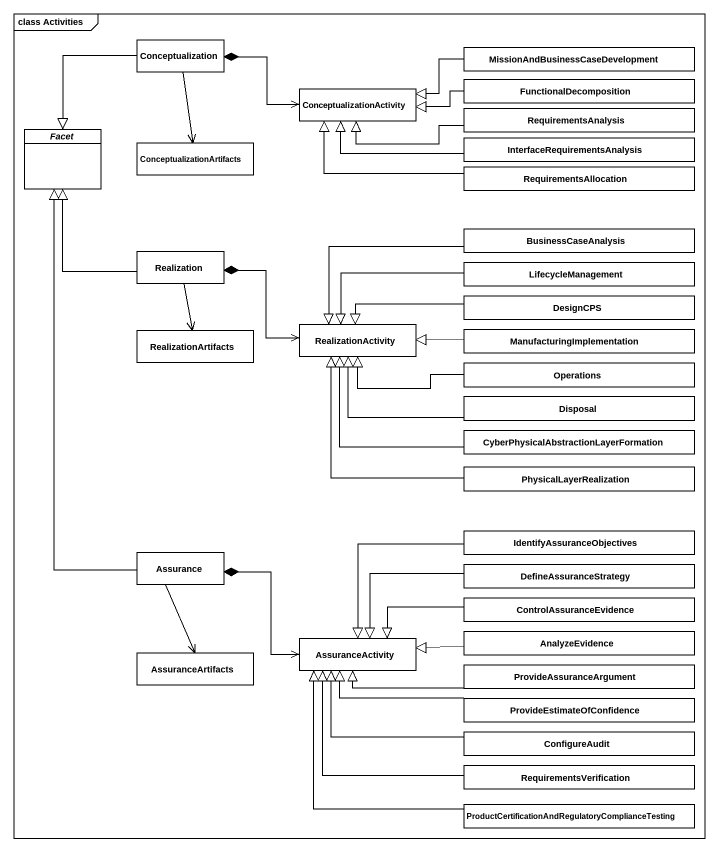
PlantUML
@startuml
mainframe class Activities
hide circle
hide empty members
class Conceptualization
class "MissionAndBusinessCaseDevelopment" as MissionAndBusinessCaseDevelo
class ConceptualizationActivity
class RequirementsAnalysis
class FunctionalDecomposition
abstract class Facet
class ConceptualizationArtifacts
class "InterfaceRequirementsAnalysis" as InterfaceRequirementsAnalysi
class RequirementsAllocation
class BusinessCaseAnalysis
class Realization
class LifecycleManagement
class DesignCPS
class RealizationArtifacts
class RealizationActivity
class ManufacturingImplementation
class Operations
class Disposal
class "CyberPhysicalAbstractionLayerFormation" as CyberPhysicalAbstractionLaye
class PhysicalLayerRealization
class IdentifyAssuranceObjectives
class Assurance
class DefineAssuranceStrategy
class ControlAssuranceEvidence
class AssuranceArtifacts
class AssuranceActivity
class AnalyzeEvidence
class ProvideAssuranceArgument
class ConfigureAudit
class ProvideEstimateOfConfidence
class RequirementsVerification
class "ProductCertificationAndRegulatoryComplianceTesting" as ProductCertificationAndRegul
Conceptualization *-right-> ConceptualizationActivity
Conceptualization --|> Facet
Conceptualization --> ConceptualizationArtifacts
MissionAndBusinessCaseDevelo -left-|> ConceptualizationActivity
RequirementsAnalysis -left-|> ConceptualizationActivity
FunctionalDecomposition -left-|> ConceptualizationActivity
InterfaceRequirementsAnalysi -left-|> ConceptualizationActivity
RequirementsAllocation -left-|> ConceptualizationActivity
BusinessCaseAnalysis -left-|> RealizationActivity
Realization -up-|> Facet
Realization --> RealizationArtifacts
Realization *-right-> RealizationActivity
LifecycleManagement -left-|> RealizationActivity
DesignCPS -left-|> RealizationActivity
ManufacturingImplementation -left-|> RealizationActivity
Operations -left-|> RealizationActivity
Disposal -left-|> RealizationActivity
CyberPhysicalAbstractionLaye -left-|> RealizationActivity
PhysicalLayerRealization -up-|> RealizationActivity
IdentifyAssuranceObjectives -left-|> AssuranceActivity
Assurance -up-|> Facet
Assurance --> AssuranceArtifacts
Assurance *-right-> AssuranceActivity
DefineAssuranceStrategy -left-|> AssuranceActivity
ControlAssuranceEvidence -left-|> AssuranceActivity
AnalyzeEvidence -left-|> AssuranceActivity
ProvideAssuranceArgument -left-|> AssuranceActivity
ConfigureAudit -left-|> AssuranceActivity
ProvideEstimateOfConfidence -left-|> AssuranceActivity
RequirementsVerification -left-|> AssuranceActivity
ProductCertificationAndRegul -up-|> AssuranceActivity
@enduml
